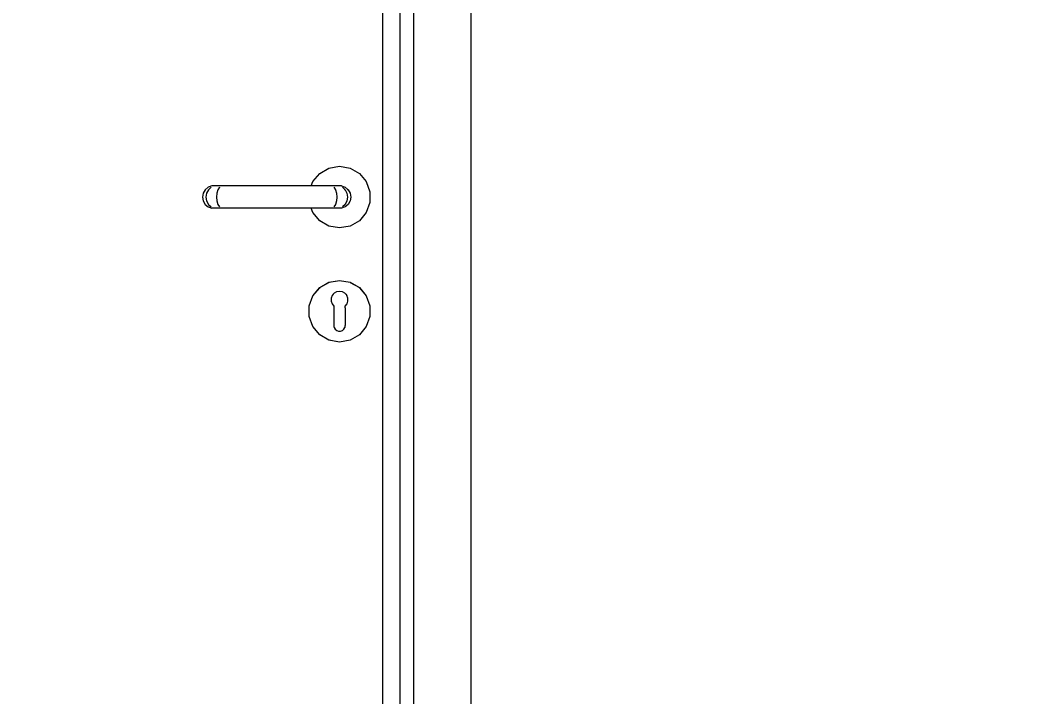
# Model space of a CAD drawing. Header units: millimetres. Extents: x -15634 to 67596, y -3027 to 55843.
# Drawn here: x 31787 to 32681, y 44658 to 45250 of the extents above; entities that cross this region are included whole.
import ezdxf

# ---------------------------------------------------------------- set-up
doc = ezdxf.new("R2010")
doc.units = ezdxf.units.MM
doc.header["$MEASUREMENT"] = 0
doc.set_wipeout_variables(frame=1)
doc.linetypes.add('Wipeout_Contour', pattern=[1000, 0, -1000])
doc.layers.add('Dimensioning - General', color=7, linetype='Continuous')
doc.layers.add('Structural - Bearing', color=7, linetype='Continuous')
for name, color, linetype, lineweight, true_color in [('Dimensioning - General_Pen_No__61', 7, 'Continuous', 20, 0x6a6a6a), ('Dimensioning - General_Pen_No__88', 7, 'Continuous', 20, 0xfd4435), ('Structural - Bearing_Pen_No__82', 7, 'Continuous', 20, 0xaaaaaa)]:
    doc.layers.add(name, color=color, linetype=linetype, lineweight=lineweight, true_color=true_color)
doc.styles.add('GENERATED_STYLE_6', font='calibril.ttf')
doc.dimstyles.new('GENERATED_STYLE__3', dxfattribs={"dimtxt": 195.999997, "dimasz": 106.4, "dimexe": 0.18, "dimexo": 0.0625, "dimgap": 0.09, "dimtad": 1, "dimdec": 0, "dimlfac": 0.1, "dimzin": 0, "dimdsep": 46, "dimtxsty": 'GENERATED_STYLE_6', "dimblk": 'ARROWHEAD_2', "dimblk1": 'ARROWHEAD_2', "dimblk2": 'ARROWHEAD_2', "dimcen": 0.09, "dimse1": 1, "dimse2": 1, "dimclrd": 256, "dimclre": 256, "dimclrt": 256, "dimadec": 0, "dimazin": 0, "dimtfac": 1, "dimtdec": 4, "dimtmove": 0, "dimatfit": 3, "dimfxl": 1, "dimtolj": 1, "dimtzin": 0, "dimarcsym": 0})

# ---------------------------------------------------------------- blocks, each defined once
blk = doc.blocks.new('*D161')
at = {"layer": 'Dimensioning - General_Pen_No__61', "color": 251, "linetype": 'Continuous', "lineweight": 20, "true_color": 0x6a6a6a, "transparency": 16777216}
for p, q in [((34964.93, 46736.02), (35104.93, 46655.19)), ((35139.93, 46695.6), (34929.93, 46695.6)), ((35034.93, 43995.6), (35034.93, 46695.6)), ((34964.93, 44036.02), (35104.93, 43955.19)), ((35139.93, 43995.6), (34929.93, 43995.6))]:
    blk.add_line(p, q, dxfattribs=at)
at = {"layer": 'Dimensioning - General_Pen_No__88', "color": 20, "lineweight": 20, "true_color": 0xfd4435, "transparency": 16777216, "char_height": 196, "attachment_point": 7, "rotation": 90, "style": 'GENERATED_STYLE_6'}
for s, insert in [('\\A1;{\\pql;\\fCalibri Light|b0|i0|c0|p34;20}', (34995.73, 46337.36)), ('\\A1;{\\pql;\\fCalibri Light|b0|i0|c0|p34;270}', (34995.73, 45107.27))]:
    blk.add_mtext(s, dxfattribs=dict(at, insert=insert))
blk = doc.blocks.new('ARROWHEAD_2')
at = {"color": 0, "linetype": 'Continuous', "lineweight": 0}
for p, q in [((-0.3781, -0.655), (0.3781, 0.655)), ((0, 0), (-1, 0))]:
    blk.add_line(p, q, dxfattribs=at)
blk = doc.blocks.new('*D209')
at = {"layer": 'Dimensioning - General_Pen_No__61', "color": 251, "linetype": 'Continuous', "lineweight": 20, "true_color": 0x6a6a6a, "transparency": 16777216}
for p, q in [((35514.93, 46736.02), (35654.93, 46655.19)), ((35689.93, 46695.6), (35479.93, 46695.6)), ((35584.93, 43995.6), (35584.93, 46695.6)), ((35514.93, 44036.02), (35654.93, 43955.19)), ((35689.93, 43995.6), (35479.93, 43995.6))]:
    blk.add_line(p, q, dxfattribs=at)
at = {"layer": 'Dimensioning - General_Pen_No__88', "color": 20, "lineweight": 20, "true_color": 0xfd4435, "transparency": 16777216, "char_height": 196, "attachment_point": 7, "rotation": 90, "style": 'GENERATED_STYLE_6'}
for s, insert in [('\\A1;{\\pql;\\fCalibri Light|b0|i0|c0|p34;20}', (35545.73, 46337.36)), ('\\A1;{\\pql;\\fCalibri Light|b0|i0|c0|p34;270}', (35545.73, 45107.27))]:
    blk.add_mtext(s, dxfattribs=dict(at, insert=insert))
blk = doc.blocks.new('*D231')
at = {"layer": 'Dimensioning - General_Pen_No__61', "color": 251, "linetype": 'Continuous', "lineweight": 20, "true_color": 0x6a6a6a, "transparency": 16777216}
for p, q in [((36064.93, 46936.02), (36204.93, 46855.19)), ((36239.93, 46895.6), (36029.93, 46895.6)), ((36134.93, 43995.6), (36134.93, 46895.6)), ((36064.93, 44036.02), (36204.93, 43955.19)), ((36239.93, 43995.6), (36029.93, 43995.6))]:
    blk.add_line(p, q, dxfattribs=at)
at = {"layer": 'Dimensioning - General_Pen_No__88', "color": 20, "lineweight": 20, "true_color": 0xfd4435, "transparency": 16777216, "insert": (36095.73, 45207.27), "char_height": 196, "attachment_point": 7, "rotation": 90, "style": 'GENERATED_STYLE_6'}
blk.add_mtext('\\A1;{\\pql;\\fCalibri Light|b0|i0|c0|p34;290}', dxfattribs=at)

msp = doc.modelspace()

# ---------------------------------------------------------------- wipeouts: each hides what was drawn before it
at = {"color": 254, "linetype": 'Wipeout_Contour', "lineweight": 0, "ltscale": 221618.433678}
msp.add_wipeout([(32119.37, 44095.6), (32131.37, 44095.6), (32131.37, 46182.6), (32119.37, 46170.6)], dxfattribs=at).dxf.layer = 'Structural - Bearing'
at = {"color": 254, "linetype": 'Wipeout_Contour', "lineweight": 0, "ltscale": 1494056.589118981}
msp.add_wipeout([(32041.66, 45105.45), (32068.1, 45105.45), (32071.37, 45104.26), (32074.03, 45102.03), (32075.76, 45099.02), (32076.37, 45095.6), (32075.76, 45092.18), (32074.03, 45089.18), (32071.37, 45086.94), (32068.1, 45085.76), (32041.66, 45085.76), (32042.98, 45082.1), (32049.01, 45074.92), (32057.13, 45070.23), (32066.37, 45068.6), (32075.6, 45070.23), (32083.72, 45074.92), (32089.75, 45082.1), (32092.96, 45090.92), (32092.96, 45100.29), (32089.75, 45109.1), (32083.72, 45116.29), (32075.6, 45120.98), (32066.37, 45122.6), (32057.13, 45120.98), (32049.01, 45116.29), (32042.98, 45109.1)], dxfattribs=at).dxf.layer = 'Structural - Bearing'
at = {"color": 254, "linetype": 'Wipeout_Contour', "lineweight": 0, "ltscale": 386816.234919}
msp.add_wipeout([(32059.95, 45009.39), (32060.93, 45010.53), (32057.17, 45020.88), (32049.08, 45016.21), (32059, 45004.39), (32058.98, 45004.44), (32059.04, 45007)], dxfattribs=at).dxf.layer = 'Structural - Bearing'
at = {"color": 254, "linetype": 'Wipeout_Contour', "lineweight": 0, "ltscale": 276175.406978}
msp.add_wipeout([(32057.17, 44970.33), (32061.51, 44982.27), (32061.37, 44983.1), (32061.37, 44989.65), (32049.08, 44975)], dxfattribs=at).dxf.layer = 'Structural - Bearing'

# ---------------------------------------------------------------- next in the draw order: linework, layer by layer
at = {"layer": 'Structural - Bearing_Pen_No__82', "color": 253, "linetype": 'Continuous', "lineweight": 20, "true_color": 0xaaaaaa}
for p, q in [((32049.01, 45116.29), (32057.13, 45120.98)), ((32057.13, 45120.98), (32066.37, 45122.6)), ((32066.37, 45122.6), (32075.6, 45120.98)), ((32075.6, 45120.98), (32083.72, 45116.29)), ((32083.72, 45116.29), (32089.75, 45109.1)), ((32089.75, 45109.1), (32092.96, 45100.29)), ((32092.96, 45100.29), (32092.96, 45090.92)), ((32092.96, 45090.92), (32089.75, 45082.1)), ((32089.75, 45082.1), (32083.72, 45074.92)), ((32057.13, 45070.23), (32049.01, 45074.92)), ((32066.37, 45068.6), (32057.13, 45070.23)), ((32075.6, 45070.23), (32066.37, 45068.6)), ((32083.72, 45074.92), (32075.6, 45070.23))]:
    msp.add_line(p, q, dxfattribs=at)

# ---------------------------------------------------------------- next in the draw order: wipeouts: each hides what was drawn before it
at = {"color": 254, "linetype": 'Wipeout_Contour', "lineweight": 0, "ltscale": 221741.249827}
msp.add_wipeout([(32181.37, 44095.6), (32181.37, 46232.6), (32131.37, 46182.6), (32131.37, 44095.6)], dxfattribs=at).dxf.layer = 'Structural - Bearing'
at = {"color": 254, "linetype": 'Wipeout_Contour', "lineweight": 0, "ltscale": 221552.646213}
msp.add_wipeout([(32104.37, 46155.6), (32104.37, 44095.6), (32119.37, 44095.6), (32119.37, 46155.6)], dxfattribs=at).dxf.layer = 'Structural - Bearing'
at = {"color": 254, "linetype": 'Wipeout_Contour', "lineweight": 0, "ltscale": 221371.780108}
msp.add_wipeout([(32065.91, 45105.45), (32068.84, 45104.26), (32071.37, 45104.26), (32068.1, 45105.45)], dxfattribs=at).dxf.layer = 'Structural - Bearing'
at = {"color": 254, "linetype": 'Wipeout_Contour', "lineweight": 0, "ltscale": 221349.928524}
msp.add_wipeout([(32073.32, 45095.6), (32072.78, 45092.18), (32075.76, 45092.18), (32076.37, 45095.6)], dxfattribs=at).dxf.layer = 'Structural - Bearing'
at = {"color": 254, "linetype": 'Wipeout_Contour', "lineweight": 0, "ltscale": 331523.270387}
msp.add_wipeout([(32059.79, 45002.02), (32059, 45004.39), (32049.08, 45016.21), (32043.07, 45009.05), (32061.37, 44998.49), (32061.37, 45000)], dxfattribs=at).dxf.layer = 'Structural - Bearing'

# ---------------------------------------------------------------- next in the draw order: linework, layer by layer
at = {"layer": 'Structural - Bearing_Pen_No__82', "color": 253, "linetype": 'Continuous', "lineweight": 20, "true_color": 0xaaaaaa}
for p, q in [((32181.37, 46232.6), (32181.37, 44095.6)), ((32131.37, 44095.6), (32131.37, 46182.6)), ((32119.37, 44095.6), (32119.37, 46170.6)), ((32104.37, 44095.6), (32104.37, 46155.6))]:
    msp.add_line(p, q, dxfattribs=at)

# ---------------------------------------------------------------- next in the draw order: wipeouts: each hides what was drawn before it
at = {"color": 254, "linetype": 'Wipeout_Contour', "lineweight": 0, "ltscale": 221372.710684}
msp.add_wipeout([(32068.84, 45104.26), (32071.23, 45102.03), (32074.03, 45102.03), (32071.37, 45104.26)], dxfattribs=at).dxf.layer = 'Structural - Bearing'
at = {"color": 254, "linetype": 'Wipeout_Contour', "lineweight": 0, "ltscale": 221336.893542}
msp.add_wipeout([(32072.78, 45092.18), (32071.23, 45089.18), (32074.03, 45089.18), (32075.76, 45092.18)], dxfattribs=at).dxf.layer = 'Structural - Bearing'
at = {"color": 254, "linetype": 'Wipeout_Contour', "lineweight": 0, "ltscale": 221054.717166}
msp.add_wipeout([(32049.01, 45016.29), (32049.08, 45016.21), (32057.17, 45020.88), (32057.13, 45020.98)], dxfattribs=at).dxf.layer = 'Structural - Bearing'

# ---------------------------------------------------------------- next in the draw order: wipeouts: each hides what was drawn before it
at = {"color": 254, "linetype": 'Wipeout_Contour', "lineweight": 0, "ltscale": 221368.994752}
msp.add_wipeout([(32071.23, 45102.03), (32072.78, 45099.02), (32075.76, 45099.02), (32074.03, 45102.03)], dxfattribs=at).dxf.layer = 'Structural - Bearing'
at = {"color": 254, "linetype": 'Wipeout_Contour', "lineweight": 0, "ltscale": 221323.527737}
msp.add_wipeout([(32068.84, 45086.94), (32071.37, 45086.94), (32074.03, 45089.18), (32071.23, 45089.18)], dxfattribs=at).dxf.layer = 'Structural - Bearing'
at = {"color": 254, "linetype": 'Wipeout_Contour', "lineweight": 0, "ltscale": 331597.812751}
msp.add_wipeout([(32061.62, 45011.33), (32063.85, 45012.59), (32066.37, 45013.03), (32066.37, 45022.5), (32057.17, 45020.88), (32060.93, 45010.53)], dxfattribs=at).dxf.layer = 'Structural - Bearing'

# ---------------------------------------------------------------- next in the draw order: wipeouts: each hides what was drawn before it
at = {"color": 254, "linetype": 'Wipeout_Contour', "lineweight": 0, "ltscale": 221361.249215}
msp.add_wipeout([(32059.77, 45105.45), (32061.46, 45104.26), (32068.84, 45104.26), (32065.91, 45105.45)], dxfattribs=at).dxf.layer = 'Structural - Bearing'
at = {"color": 254, "linetype": 'Wipeout_Contour', "lineweight": 0, "ltscale": 221361.077033}
msp.add_wipeout([(32075.76, 45099.02), (32072.78, 45099.02), (32073.32, 45095.6), (32076.37, 45095.6)], dxfattribs=at).dxf.layer = 'Structural - Bearing'
at = {"color": 254, "linetype": 'Wipeout_Contour', "lineweight": 0, "ltscale": 221311.446572}
msp.add_wipeout([(32068.84, 45086.94), (32065.91, 45085.76), (32068.1, 45085.76), (32071.37, 45086.94)], dxfattribs=at).dxf.layer = 'Structural - Bearing'
at = {"color": 254, "linetype": 'Wipeout_Contour', "lineweight": 0, "ltscale": 221085.085893}
msp.add_wipeout([(32057.13, 45020.98), (32057.17, 45020.88), (32066.37, 45022.5), (32066.37, 45022.6)], dxfattribs=at).dxf.layer = 'Structural - Bearing'
at = {"color": 254, "linetype": 'Wipeout_Contour', "lineweight": 0, "ltscale": 220993.250184}
msp.add_wipeout([(32061.37, 44996.49), (32061.37, 44998.49), (32043.07, 45009.05), (32039.88, 45000.28)], dxfattribs=at).dxf.layer = 'Structural - Bearing'

# ---------------------------------------------------------------- next in the draw order: wipeouts: each hides what was drawn before it
at = {"color": 254, "linetype": 'Wipeout_Contour', "lineweight": 0, "ltscale": 221360.509201}
msp.add_wipeout([(32068.84, 45104.26), (32061.46, 45104.26), (32062.83, 45102.03), (32071.23, 45102.03)], dxfattribs=at).dxf.layer = 'Structural - Bearing'
at = {"color": 254, "linetype": 'Wipeout_Contour', "lineweight": 0, "ltscale": 221335.816179}
msp.add_wipeout([(32064.04, 45095.6), (32063.73, 45092.18), (32072.78, 45092.18), (32073.32, 45095.6)], dxfattribs=at).dxf.layer = 'Structural - Bearing'
at = {"color": 254, "linetype": 'Wipeout_Contour', "lineweight": 0, "ltscale": 331623.943809}
msp.add_wipeout([(32068.89, 45012.59), (32071.11, 45011.33), (32071.8, 45010.53), (32075.57, 45020.88), (32066.37, 45022.5), (32066.37, 45013.03)], dxfattribs=at).dxf.layer = 'Structural - Bearing'
at = {"color": 254, "linetype": 'Wipeout_Contour', "lineweight": 0, "ltscale": 221019.029781}
msp.add_wipeout([(32042.98, 45009.1), (32043.07, 45009.05), (32049.08, 45016.21), (32049.01, 45016.29)], dxfattribs=at).dxf.layer = 'Structural - Bearing'
at = {"color": 254, "linetype": 'Wipeout_Contour', "lineweight": 0, "ltscale": 220946.337354}
msp.add_wipeout([(32061.37, 44989.65), (32061.37, 44992.72), (32043.07, 44982.15), (32049.08, 44975)], dxfattribs=at).dxf.layer = 'Structural - Bearing'

# ---------------------------------------------------------------- next in the draw order: wipeouts: each hides what was drawn before it
at = {"color": 254, "linetype": 'Wipeout_Contour', "lineweight": 0, "ltscale": 221355.549661}
msp.add_wipeout([(32071.23, 45102.03), (32062.83, 45102.03), (32063.73, 45099.02), (32072.78, 45099.02)], dxfattribs=at).dxf.layer = 'Structural - Bearing'
at = {"color": 254, "linetype": 'Wipeout_Contour', "lineweight": 0, "ltscale": 221323.446518}
msp.add_wipeout([(32063.73, 45092.18), (32062.83, 45089.18), (32071.23, 45089.18), (32072.78, 45092.18)], dxfattribs=at).dxf.layer = 'Structural - Bearing'
at = {"color": 254, "linetype": 'Wipeout_Contour', "lineweight": 0, "ltscale": 221106.479887}
msp.add_wipeout([(32066.37, 45022.6), (32066.37, 45022.5), (32075.57, 45020.88), (32075.6, 45020.98)], dxfattribs=at).dxf.layer = 'Structural - Bearing'
at = {"color": 254, "linetype": 'Wipeout_Contour', "lineweight": 0, "ltscale": 220958.468375}
msp.add_wipeout([(32061.37, 44992.72), (32061.37, 44994.72), (32039.88, 44990.93), (32043.07, 44982.15)], dxfattribs=at).dxf.layer = 'Structural - Bearing'

# ---------------------------------------------------------------- next in the draw order: linework, layer by layer
at = {"layer": 'Structural - Bearing_Pen_No__82', "color": 253, "linetype": 'Continuous', "lineweight": 20, "true_color": 0xaaaaaa}
msp.add_line((32057.13, 45020.98), (32066.37, 45022.6), dxfattribs=at)

# ---------------------------------------------------------------- next in the draw order: wipeouts: each hides what was drawn before it
at = {"color": 254, "linetype": 'Wipeout_Contour', "lineweight": 0, "ltscale": 221343.207116}
msp.add_wipeout([(32059.77, 45105.45), (32051.6, 45105.45), (32052.03, 45104.26), (32061.46, 45104.26)], dxfattribs=at).dxf.layer = 'Structural - Bearing'
at = {"color": 254, "linetype": 'Wipeout_Contour', "lineweight": 0, "ltscale": 221346.965391}
msp.add_wipeout([(32072.78, 45099.02), (32063.73, 45099.02), (32064.04, 45095.6), (32073.32, 45095.6)], dxfattribs=at).dxf.layer = 'Structural - Bearing'
at = {"color": 254, "linetype": 'Wipeout_Contour', "lineweight": 0, "ltscale": 221311.323561}
msp.add_wipeout([(32062.83, 45089.18), (32061.46, 45086.94), (32068.84, 45086.94), (32071.23, 45089.18)], dxfattribs=at).dxf.layer = 'Structural - Bearing'
at = {"color": 254, "linetype": 'Wipeout_Contour', "lineweight": 0, "ltscale": 386888.22969}
msp.add_wipeout([(32072.78, 45009.39), (32073.7, 45007), (32073.76, 45004.44), (32073.74, 45004.39), (32083.66, 45016.21), (32075.57, 45020.88), (32071.8, 45010.53)], dxfattribs=at).dxf.layer = 'Structural - Bearing'
at = {"color": 254, "linetype": 'Wipeout_Contour', "lineweight": 0, "ltscale": 220974.091582}
msp.add_wipeout([(32061.37, 44994.72), (32061.37, 44996.49), (32039.88, 45000.28), (32039.88, 44990.93)], dxfattribs=at).dxf.layer = 'Structural - Bearing'
at = {"color": 254, "linetype": 'Wipeout_Contour', "lineweight": 0, "ltscale": 441886.557223}
msp.add_wipeout([(32061.67, 44981.39), (32061.51, 44982.27), (32057.17, 44970.33), (32066.37, 44968.7), (32066.37, 44978.18), (32065.5, 44978.18), (32063.87, 44978.77), (32062.54, 44979.89)], dxfattribs=at).dxf.layer = 'Structural - Bearing'

# ---------------------------------------------------------------- next in the draw order: linework, layer by layer
at = {"layer": 'Structural - Bearing_Pen_No__82', "color": 253, "linetype": 'Continuous', "lineweight": 20, "true_color": 0xaaaaaa}
for p, q in [((32068.84, 45104.26), (32071.23, 45102.03)), ((32071.37, 45104.26), (32074.03, 45102.03)), ((32071.23, 45102.03), (32072.78, 45099.02)), ((32072.78, 45099.02), (32073.32, 45095.6)), ((32073.32, 45095.6), (32072.78, 45092.18)), ((32074.03, 45102.03), (32075.76, 45099.02)), ((32075.76, 45099.02), (32076.37, 45095.6)), ((32076.37, 45095.6), (32075.76, 45092.18)), ((32075.76, 45092.18), (32074.03, 45089.18))]:
    msp.add_line(p, q, dxfattribs=at)

# ---------------------------------------------------------------- next in the draw order: wipeouts: each hides what was drawn before it
at = {"color": 254, "linetype": 'Wipeout_Contour', "lineweight": 0, "ltscale": 221339.840913}
msp.add_wipeout([(32061.46, 45104.26), (32052.03, 45104.26), (32052.38, 45102.03), (32062.83, 45102.03)], dxfattribs=at).dxf.layer = 'Structural - Bearing'
at = {"color": 254, "linetype": 'Wipeout_Contour', "lineweight": 0, "ltscale": 221312.161117}
msp.add_wipeout([(32064.04, 45095.6), (32052.68, 45095.6), (32052.6, 45092.18), (32063.73, 45092.18)], dxfattribs=at).dxf.layer = 'Structural - Bearing'
at = {"color": 254, "linetype": 'Wipeout_Contour', "lineweight": 0, "ltscale": 221300.912819}
msp.add_wipeout([(32061.46, 45086.94), (32059.77, 45085.76), (32065.91, 45085.76), (32068.84, 45086.94)], dxfattribs=at).dxf.layer = 'Structural - Bearing'
at = {"color": 254, "linetype": 'Wipeout_Contour', "lineweight": 0, "ltscale": 221116.313421}
msp.add_wipeout([(32075.6, 45020.98), (32075.57, 45020.88), (32083.66, 45016.21), (32083.72, 45016.29)], dxfattribs=at).dxf.layer = 'Structural - Bearing'
at = {"color": 254, "linetype": 'Wipeout_Contour', "lineweight": 0, "ltscale": 220982.326676}
msp.add_wipeout([(32039.78, 45000.29), (32039.88, 45000.28), (32043.07, 45009.05), (32042.98, 45009.1)], dxfattribs=at).dxf.layer = 'Structural - Bearing'
at = {"color": 254, "linetype": 'Wipeout_Contour', "lineweight": 0, "ltscale": 441918.055711}
msp.add_wipeout([(32067.24, 44978.18), (32066.37, 44978.18), (32066.37, 44968.7), (32075.57, 44970.33), (32071.22, 44982.27), (32071.07, 44981.39), (32070.2, 44979.89), (32068.87, 44978.77)], dxfattribs=at).dxf.layer = 'Structural - Bearing'
at = {"color": 254, "linetype": 'Wipeout_Contour', "lineweight": 0, "ltscale": 220904.959443}
msp.add_wipeout([(32057.13, 44970.23), (32057.17, 44970.33), (32049.08, 44975), (32049.01, 44974.92)], dxfattribs=at).dxf.layer = 'Structural - Bearing'

# ---------------------------------------------------------------- next in the draw order: linework, layer by layer
at = {"layer": 'Structural - Bearing_Pen_No__82', "color": 253, "linetype": 'Continuous', "lineweight": 20, "true_color": 0xaaaaaa}
for p, q in [((32071.23, 45089.18), (32068.84, 45086.94)), ((32072.78, 45092.18), (32071.23, 45089.18)), ((32074.03, 45089.18), (32071.37, 45086.94)), ((32066.37, 45022.6), (32075.6, 45020.98)), ((32042.98, 45009.1), (32049.01, 45016.29))]:
    msp.add_line(p, q, dxfattribs=at)

# ---------------------------------------------------------------- next in the draw order: wipeouts: each hides what was drawn before it
at = {"color": 254, "linetype": 'Wipeout_Contour', "lineweight": 0, "ltscale": 221332.931972}
msp.add_wipeout([(32062.83, 45102.03), (32052.38, 45102.03), (32052.6, 45099.02), (32063.73, 45099.02)], dxfattribs=at).dxf.layer = 'Structural - Bearing'
at = {"color": 254, "linetype": 'Wipeout_Contour', "lineweight": 0, "ltscale": 221300.825581}
msp.add_wipeout([(32063.73, 45092.18), (32052.6, 45092.18), (32052.38, 45089.18), (32062.83, 45089.18)], dxfattribs=at).dxf.layer = 'Structural - Bearing'
at = {"color": 254, "linetype": 'Wipeout_Contour', "lineweight": 0, "ltscale": 331599.457419}
msp.add_wipeout([(32072.95, 45002.02), (32071.37, 45000), (32071.37, 44998.49), (32089.66, 45009.05), (32083.66, 45016.21), (32073.74, 45004.39)], dxfattribs=at).dxf.layer = 'Structural - Bearing'
at = {"color": 254, "linetype": 'Wipeout_Contour', "lineweight": 0, "ltscale": 276224.71709}
msp.add_wipeout([(32083.66, 44975), (32071.37, 44989.65), (32071.37, 44983.1), (32071.22, 44982.27), (32075.57, 44970.33)], dxfattribs=at).dxf.layer = 'Structural - Bearing'
at = {"color": 254, "linetype": 'Wipeout_Contour', "lineweight": 0, "ltscale": 220907.869118}
msp.add_wipeout([(32049.01, 44974.92), (32049.08, 44975), (32043.07, 44982.15), (32042.98, 44982.1)], dxfattribs=at).dxf.layer = 'Structural - Bearing'
at = {"color": 254, "linetype": 'Wipeout_Contour', "lineweight": 0, "ltscale": 220914.801662}
msp.add_wipeout([(32066.37, 44968.6), (32066.37, 44968.7), (32057.17, 44970.33), (32057.13, 44970.23)], dxfattribs=at).dxf.layer = 'Structural - Bearing'

# ---------------------------------------------------------------- next in the draw order: linework, layer by layer
at = {"layer": 'Structural - Bearing_Pen_No__82', "color": 253, "linetype": 'Continuous', "lineweight": 20, "true_color": 0xaaaaaa}
for p, q in [((32065.91, 45105.45), (32059.77, 45105.45)), ((32068.1, 45105.45), (32065.91, 45105.45)), ((32068.1, 45105.45), (32071.37, 45104.26)), ((32071.37, 45086.94), (32068.1, 45085.76))]:
    msp.add_line(p, q, dxfattribs=at)

# ---------------------------------------------------------------- next in the draw order: wipeouts: each hides what was drawn before it
at = {"color": 254, "linetype": 'Wipeout_Contour', "lineweight": 0, "ltscale": 221239.307711}
msp.add_wipeout([(32051.6, 45105.45), (31971.14, 45105.45), (31970.71, 45104.26), (32052.03, 45104.26)], dxfattribs=at).dxf.layer = 'Structural - Bearing'
at = {"color": 254, "linetype": 'Wipeout_Contour', "lineweight": 0, "ltscale": 221323.311508}
msp.add_wipeout([(32063.73, 45099.02), (32052.6, 45099.02), (32052.68, 45095.6), (32064.04, 45095.6)], dxfattribs=at).dxf.layer = 'Structural - Bearing'
at = {"color": 254, "linetype": 'Wipeout_Contour', "lineweight": 0, "ltscale": 221290.650715}
msp.add_wipeout([(32062.83, 45089.18), (32052.38, 45089.18), (32052.03, 45086.94), (32061.46, 45086.94)], dxfattribs=at).dxf.layer = 'Structural - Bearing'
at = {"color": 254, "linetype": 'Wipeout_Contour', "lineweight": 0, "ltscale": 221113.406405}
msp.add_wipeout([(32083.72, 45016.29), (32083.66, 45016.21), (32089.66, 45009.05), (32089.75, 45009.1)], dxfattribs=at).dxf.layer = 'Structural - Bearing'
at = {"color": 254, "linetype": 'Wipeout_Contour', "lineweight": 0, "ltscale": 220923.179375}
msp.add_wipeout([(32042.98, 44982.1), (32043.07, 44982.15), (32039.88, 44990.93), (32039.78, 44990.92)], dxfattribs=at).dxf.layer = 'Structural - Bearing'
at = {"color": 254, "linetype": 'Wipeout_Contour', "lineweight": 0, "ltscale": 220936.211663}
msp.add_wipeout([(32075.6, 44970.23), (32075.57, 44970.33), (32066.37, 44968.7), (32066.37, 44968.6)], dxfattribs=at).dxf.layer = 'Structural - Bearing'

# ---------------------------------------------------------------- next in the draw order: linework, layer by layer
at = {"layer": 'Structural - Bearing_Pen_No__82', "color": 253, "linetype": 'Continuous', "lineweight": 20, "true_color": 0xaaaaaa}
for p, q in [((32042.98, 45109.1), (32049.01, 45116.29)), ((32061.46, 45104.26), (32062.83, 45102.03)), ((32062.83, 45102.03), (32063.73, 45099.02)), ((32063.73, 45099.02), (32064.04, 45095.6)), ((32064.04, 45095.6), (32063.73, 45092.18)), ((32049.01, 44974.92), (32042.98, 44982.1)), ((32066.37, 44968.6), (32057.13, 44970.23))]:
    msp.add_line(p, q, dxfattribs=at)

# ---------------------------------------------------------------- next in the draw order: wipeouts: each hides what was drawn before it
at = {"color": 254, "linetype": 'Wipeout_Contour', "lineweight": 0, "ltscale": 221233.730192}
msp.add_wipeout([(32052.03, 45104.26), (31970.71, 45104.26), (31970.36, 45102.03), (32052.38, 45102.03)], dxfattribs=at).dxf.layer = 'Structural - Bearing'
at = {"color": 254, "linetype": 'Wipeout_Contour', "lineweight": 0, "ltscale": 221203.5456}
msp.add_wipeout([(32052.68, 45095.6), (31970.05, 45095.6), (31970.13, 45092.18), (32052.6, 45092.18)], dxfattribs=at).dxf.layer = 'Structural - Bearing'
at = {"color": 254, "linetype": 'Wipeout_Contour', "lineweight": 0, "ltscale": 221282.865823}
msp.add_wipeout([(32061.46, 45086.94), (32052.03, 45086.94), (32051.6, 45085.76), (32059.77, 45085.76)], dxfattribs=at).dxf.layer = 'Structural - Bearing'
at = {"color": 254, "linetype": 'Wipeout_Contour', "lineweight": 0, "ltscale": 221062.811383}
msp.add_wipeout([(32071.37, 44998.49), (32071.37, 44996.49), (32092.86, 45000.28), (32089.66, 45009.05)], dxfattribs=at).dxf.layer = 'Structural - Bearing'
at = {"color": 254, "linetype": 'Wipeout_Contour', "lineweight": 0, "ltscale": 220949.040314}
msp.add_wipeout([(32039.78, 44990.92), (32039.88, 44990.93), (32039.88, 45000.28), (32039.78, 45000.29)], dxfattribs=at).dxf.layer = 'Structural - Bearing'

# ---------------------------------------------------------------- next in the draw order: linework, layer by layer
at = {"layer": 'Structural - Bearing_Pen_No__82', "color": 253, "linetype": 'Continuous', "lineweight": 20, "true_color": 0xaaaaaa}
for p, q in [((32065.91, 45085.76), (32059.77, 45085.76)), ((32062.83, 45089.18), (32061.46, 45086.94)), ((32063.73, 45092.18), (32062.83, 45089.18)), ((32068.1, 45085.76), (32065.91, 45085.76)), ((32039.78, 45000.29), (32042.98, 45009.1)), ((32039.78, 44990.92), (32039.78, 45000.29)), ((32042.98, 44982.1), (32039.78, 44990.92))]:
    msp.add_line(p, q, dxfattribs=at)

# ---------------------------------------------------------------- next in the draw order: wipeouts: each hides what was drawn before it
at = {"color": 254, "linetype": 'Wipeout_Contour', "lineweight": 0, "ltscale": 221225.184485}
msp.add_wipeout([(32052.38, 45102.03), (31970.36, 45102.03), (31970.13, 45099.02), (32052.6, 45099.02)], dxfattribs=at).dxf.layer = 'Structural - Bearing'
at = {"color": 254, "linetype": 'Wipeout_Contour', "lineweight": 0, "ltscale": 221193.062476}
msp.add_wipeout([(32052.6, 45092.18), (31970.13, 45092.18), (31970.36, 45089.18), (32052.38, 45089.18)], dxfattribs=at).dxf.layer = 'Structural - Bearing'
at = {"color": 254, "linetype": 'Wipeout_Contour', "lineweight": 0, "ltscale": 221098.108911}
msp.add_wipeout([(32089.75, 45009.1), (32089.66, 45009.05), (32092.86, 45000.28), (32092.96, 45000.29)], dxfattribs=at).dxf.layer = 'Structural - Bearing'

# ---------------------------------------------------------------- next in the draw order: linework, layer by layer
at = {"layer": 'Structural - Bearing_Pen_No__82', "color": 253, "linetype": 'Continuous', "lineweight": 20, "true_color": 0xaaaaaa}
for p, q in [((32041.66, 45105.45), (32042.98, 45109.1)), ((32059.77, 45105.45), (32051.6, 45105.45)), ((32083.72, 45016.29), (32089.75, 45009.1))]:
    msp.add_line(p, q, dxfattribs=at)

# ---------------------------------------------------------------- next in the draw order: wipeouts: each hides what was drawn before it
at = {"color": 254, "linetype": 'Wipeout_Contour', "lineweight": 0, "ltscale": 221135.428671}
msp.add_wipeout([(31971.14, 45105.45), (31962.97, 45105.45), (31961.28, 45104.26), (31970.71, 45104.26)], dxfattribs=at).dxf.layer = 'Structural - Bearing'
at = {"color": 254, "linetype": 'Wipeout_Contour', "lineweight": 0, "ltscale": 221214.701457}
msp.add_wipeout([(32052.6, 45099.02), (31970.13, 45099.02), (31970.05, 45095.6), (32052.68, 45095.6)], dxfattribs=at).dxf.layer = 'Structural - Bearing'
at = {"color": 254, "linetype": 'Wipeout_Contour', "lineweight": 0, "ltscale": 221184.516419}
msp.add_wipeout([(32052.38, 45089.18), (31970.36, 45089.18), (31970.71, 45086.94), (32052.03, 45086.94)], dxfattribs=at).dxf.layer = 'Structural - Bearing'
at = {"color": 254, "linetype": 'Wipeout_Contour', "lineweight": 0, "ltscale": 221047.196657}
msp.add_wipeout([(32071.37, 44996.49), (32071.37, 44994.72), (32092.86, 44990.93), (32092.86, 45000.28)], dxfattribs=at).dxf.layer = 'Structural - Bearing'

# ---------------------------------------------------------------- next in the draw order: wipeouts: each hides what was drawn before it
at = {"color": 254, "linetype": 'Wipeout_Contour', "lineweight": 0, "ltscale": 221127.642717}
msp.add_wipeout([(31970.71, 45104.26), (31961.28, 45104.26), (31959.9, 45102.03), (31970.36, 45102.03)], dxfattribs=at).dxf.layer = 'Structural - Bearing'
at = {"color": 254, "linetype": 'Wipeout_Contour', "lineweight": 0, "ltscale": 221094.956685}
msp.add_wipeout([(31970.05, 45095.6), (31958.69, 45095.6), (31959, 45092.18), (31970.13, 45092.18)], dxfattribs=at).dxf.layer = 'Structural - Bearing'
at = {"color": 254, "linetype": 'Wipeout_Contour', "lineweight": 0, "ltscale": 221178.938081}
msp.add_wipeout([(32052.03, 45086.94), (31970.71, 45086.94), (31971.14, 45085.76), (32051.6, 45085.76)], dxfattribs=at).dxf.layer = 'Structural - Bearing'
at = {"color": 254, "linetype": 'Wipeout_Contour', "lineweight": 0, "ltscale": 221028.044916}
msp.add_wipeout([(32071.37, 44994.72), (32071.37, 44992.72), (32089.66, 44982.15), (32092.86, 44990.93)], dxfattribs=at).dxf.layer = 'Structural - Bearing'

# ---------------------------------------------------------------- next in the draw order: linework, layer by layer
at = {"layer": 'Structural - Bearing_Pen_No__82', "color": 253, "linetype": 'Continuous', "lineweight": 20, "true_color": 0xaaaaaa}
for p, q in [((32042.98, 45082.1), (32041.66, 45085.76)), ((32059.77, 45085.76), (32051.6, 45085.76)), ((32049.01, 45074.92), (32042.98, 45082.1))]:
    msp.add_line(p, q, dxfattribs=at)

# ---------------------------------------------------------------- next in the draw order: wipeouts: each hides what was drawn before it
at = {"color": 254, "linetype": 'Wipeout_Contour', "lineweight": 0, "ltscale": 221117.462434}
msp.add_wipeout([(31970.36, 45102.03), (31959.9, 45102.03), (31959, 45099.02), (31970.13, 45099.02)], dxfattribs=at).dxf.layer = 'Structural - Bearing'
at = {"color": 254, "linetype": 'Wipeout_Contour', "lineweight": 0, "ltscale": 221085.324807}
msp.add_wipeout([(31970.13, 45092.18), (31959, 45092.18), (31959.9, 45089.18), (31970.36, 45089.18)], dxfattribs=at).dxf.layer = 'Structural - Bearing'
at = {"color": 254, "linetype": 'Wipeout_Contour', "lineweight": 0, "ltscale": 221005.447838}
msp.add_wipeout([(32071.37, 44992.72), (32071.37, 44989.65), (32083.66, 44975), (32089.66, 44982.15)], dxfattribs=at).dxf.layer = 'Structural - Bearing'

# ---------------------------------------------------------------- next in the draw order: linework, layer by layer
at = {"layer": 'Structural - Bearing_Pen_No__82', "color": 253, "linetype": 'Continuous', "lineweight": 20, "true_color": 0xaaaaaa}
msp.add_line((32051.6, 45105.45), (31971.14, 45105.45), dxfattribs=at)

# ---------------------------------------------------------------- next in the draw order: wipeouts: each hides what was drawn before it
at = {"color": 254, "linetype": 'Wipeout_Contour', "lineweight": 0, "ltscale": 221117.422798}
msp.add_wipeout([(31953.89, 45104.26), (31961.28, 45104.26), (31962.97, 45105.45), (31956.82, 45105.45)], dxfattribs=at).dxf.layer = 'Structural - Bearing'
at = {"color": 254, "linetype": 'Wipeout_Contour', "lineweight": 0, "ltscale": 221106.118007}
msp.add_wipeout([(31970.13, 45099.02), (31959, 45099.02), (31958.69, 45095.6), (31970.05, 45095.6)], dxfattribs=at).dxf.layer = 'Structural - Bearing'
at = {"color": 254, "linetype": 'Wipeout_Contour', "lineweight": 0, "ltscale": 221078.405369}
msp.add_wipeout([(31970.36, 45089.18), (31959.9, 45089.18), (31961.28, 45086.94), (31970.71, 45086.94)], dxfattribs=at).dxf.layer = 'Structural - Bearing'
at = {"color": 254, "linetype": 'Wipeout_Contour', "lineweight": 0, "ltscale": 221072.264728}
msp.add_wipeout([(32092.96, 45000.29), (32092.86, 45000.28), (32092.86, 44990.93), (32092.96, 44990.92)], dxfattribs=at).dxf.layer = 'Structural - Bearing'
at = {"color": 254, "linetype": 'Wipeout_Contour', "lineweight": 0, "ltscale": 220966.596179}
msp.add_wipeout([(32083.72, 44974.92), (32083.66, 44975), (32075.57, 44970.33), (32075.6, 44970.23)], dxfattribs=at).dxf.layer = 'Structural - Bearing'

# ---------------------------------------------------------------- next in the draw order: linework, layer by layer
at = {"layer": 'Structural - Bearing_Pen_No__82', "color": 253, "linetype": 'Continuous', "lineweight": 20, "true_color": 0xaaaaaa}
for p, q in [((32089.75, 45009.1), (32092.96, 45000.29)), ((32075.6, 44970.23), (32066.37, 44968.6))]:
    msp.add_line(p, q, dxfattribs=at)

# ---------------------------------------------------------------- next in the draw order: wipeouts: each hides what was drawn before it
at = {"color": 254, "linetype": 'Wipeout_Contour', "lineweight": 0, "ltscale": 221107.017204}
msp.add_wipeout([(31951.51, 45102.03), (31959.9, 45102.03), (31961.28, 45104.26), (31953.89, 45104.26)], dxfattribs=at).dxf.layer = 'Structural - Bearing'
at = {"color": 254, "linetype": 'Wipeout_Contour', "lineweight": 0, "ltscale": 221071.352197}
msp.add_wipeout([(31949.41, 45095.6), (31949.95, 45092.18), (31959, 45092.18), (31958.69, 45095.6)], dxfattribs=at).dxf.layer = 'Structural - Bearing'
at = {"color": 254, "linetype": 'Wipeout_Contour', "lineweight": 0, "ltscale": 221075.030705}
msp.add_wipeout([(31970.71, 45086.94), (31961.28, 45086.94), (31962.97, 45085.76), (31971.14, 45085.76)], dxfattribs=at).dxf.layer = 'Structural - Bearing'
at = {"color": 254, "linetype": 'Wipeout_Contour', "lineweight": 0, "ltscale": 1381332.54193556}
msp.add_wipeout([(32058.98, 45004.44), (32059.79, 45002.02), (32061.37, 45000), (32061.37, 44983.1), (32061.67, 44981.39), (32062.54, 44979.89), (32063.87, 44978.77), (32065.5, 44978.18), (32067.24, 44978.18), (32068.87, 44978.77), (32070.2, 44979.89), (32071.07, 44981.39), (32071.37, 44983.1), (32071.37, 45000), (32072.95, 45002.02), (32073.76, 45004.44), (32073.7, 45007), (32072.78, 45009.39), (32071.11, 45011.33), (32068.89, 45012.59), (32066.37, 45013.03), (32063.85, 45012.59), (32061.62, 45011.33), (32059.95, 45009.39), (32059.04, 45007)], dxfattribs=at).dxf.layer = 'Structural - Bearing'
at = {"color": 254, "linetype": 'Wipeout_Contour', "lineweight": 0, "ltscale": 221038.991662}
msp.add_wipeout([(32092.96, 44990.92), (32092.86, 44990.93), (32089.66, 44982.15), (32089.75, 44982.1)], dxfattribs=at).dxf.layer = 'Structural - Bearing'

# ---------------------------------------------------------------- next in the draw order: linework, layer by layer
at = {"layer": 'Structural - Bearing_Pen_No__82', "color": 253, "linetype": 'Continuous', "lineweight": 20, "true_color": 0xaaaaaa}
for p, q in [((32051.6, 45085.76), (31971.14, 45085.76)), ((32049.01, 45016.29), (32057.13, 45020.98)), ((32075.6, 45020.98), (32083.72, 45016.29)), ((32059.04, 45007), (32058.98, 45004.44)), ((32059.95, 45009.39), (32059.04, 45007)), ((32060.93, 45010.53), (32059.95, 45009.39)), ((32060.93, 45010.53), (32061.62, 45011.33)), ((32063.85, 45012.59), (32061.62, 45011.33)), ((32066.37, 45013.03), (32063.85, 45012.59)), ((32068.89, 45012.59), (32066.37, 45013.03)), ((32071.11, 45011.33), (32068.89, 45012.59)), ((32071.8, 45010.53), (32071.11, 45011.33)), ((32071.8, 45010.53), (32072.78, 45009.39)), ((32073.7, 45007), (32072.78, 45009.39)), ((32073.76, 45004.44), (32073.7, 45007)), ((32059, 45004.39), (32059.79, 45002.02)), ((32059.79, 45002.02), (32061.37, 45000)), ((32061.37, 45000), (32061.37, 44998.49)), ((32061.37, 44998.49), (32061.37, 44996.49)), ((32061.37, 44996.49), (32061.37, 44994.72)), ((32071.37, 45000), (32072.95, 45002.02)), ((32071.37, 44998.49), (32071.37, 45000)), ((32071.37, 44998.49), (32071.37, 44996.49)), ((32071.37, 44996.49), (32071.37, 44994.72)), ((32072.95, 45002.02), (32073.74, 45004.39)), ((32092.96, 45000.29), (32092.96, 44990.92)), ((32061.37, 44994.72), (32061.37, 44992.72)), ((32061.37, 44992.72), (32061.37, 44989.65)), ((32061.37, 44989.65), (32061.37, 44983.1)), ((32071.37, 44994.72), (32071.37, 44992.72)), ((32071.37, 44992.72), (32071.37, 44989.65)), ((32071.37, 44989.65), (32071.37, 44983.1)), ((32061.37, 44983.1), (32061.51, 44982.27)), ((32061.51, 44982.27), (32061.67, 44981.39)), ((32061.67, 44981.39), (32062.54, 44979.89)), ((32062.54, 44979.89), (32063.87, 44978.77)), ((32063.87, 44978.77), (32065.5, 44978.18)), ((32065.5, 44978.18), (32066.37, 44978.18)), ((32066.37, 44978.18), (32067.24, 44978.18)), ((32067.24, 44978.18), (32068.87, 44978.77)), ((32068.87, 44978.77), (32070.2, 44979.89)), ((32070.2, 44979.89), (32071.07, 44981.39)), ((32071.07, 44981.39), (32071.22, 44982.27)), ((32071.22, 44982.27), (32071.37, 44983.1)), ((32057.13, 44970.23), (32049.01, 44974.92))]:
    msp.add_line(p, q, dxfattribs=at)

# ---------------------------------------------------------------- next in the draw order: wipeouts: each hides what was drawn before it
at = {"color": 254, "linetype": 'Wipeout_Contour', "lineweight": 0, "ltscale": 221094.892579}
msp.add_wipeout([(31951.51, 45102.03), (31949.95, 45099.02), (31959, 45099.02), (31959.9, 45102.03)], dxfattribs=at).dxf.layer = 'Structural - Bearing'
at = {"color": 254, "linetype": 'Wipeout_Contour', "lineweight": 0, "ltscale": 221062.751705}
msp.add_wipeout([(31949.95, 45092.18), (31951.51, 45089.18), (31959.9, 45089.18), (31959, 45092.18)], dxfattribs=at).dxf.layer = 'Structural - Bearing'
at = {"color": 254, "linetype": 'Wipeout_Contour', "lineweight": 0, "ltscale": 221002.29177}
msp.add_wipeout([(32089.75, 44982.1), (32089.66, 44982.15), (32083.66, 44975), (32083.72, 44974.92)], dxfattribs=at).dxf.layer = 'Structural - Bearing'

# ---------------------------------------------------------------- next in the draw order: linework, layer by layer
at = {"layer": 'Structural - Bearing_Pen_No__82', "color": 253, "linetype": 'Continuous', "lineweight": 20, "true_color": 0xaaaaaa}
for p, q in [((31971.14, 45105.45), (31962.97, 45105.45)), ((32092.96, 44990.92), (32089.75, 44982.1)), ((32089.75, 44982.1), (32083.72, 44974.92)), ((32083.72, 44974.92), (32075.6, 44970.23))]:
    msp.add_line(p, q, dxfattribs=at)

# ---------------------------------------------------------------- next in the draw order: wipeouts: each hides what was drawn before it
at = {"color": 254, "linetype": 'Wipeout_Contour', "lineweight": 0, "ltscale": 221106.915557}
msp.add_wipeout([(31954.63, 45105.45), (31951.37, 45104.26), (31953.89, 45104.26), (31956.82, 45105.45)], dxfattribs=at).dxf.layer = 'Structural - Bearing'
at = {"color": 254, "linetype": 'Wipeout_Contour', "lineweight": 0, "ltscale": 221082.514698}
msp.add_wipeout([(31949.95, 45099.02), (31949.41, 45095.6), (31958.69, 45095.6), (31959, 45099.02)], dxfattribs=at).dxf.layer = 'Structural - Bearing'
at = {"color": 254, "linetype": 'Wipeout_Contour', "lineweight": 0, "ltscale": 221057.775298}
msp.add_wipeout([(31959.9, 45089.18), (31951.51, 45089.18), (31953.89, 45086.94), (31961.28, 45086.94)], dxfattribs=at).dxf.layer = 'Structural - Bearing'

# ---------------------------------------------------------------- next in the draw order: linework, layer by layer
at = {"layer": 'Structural - Bearing_Pen_No__82', "color": 253, "linetype": 'Continuous', "lineweight": 20, "true_color": 0xaaaaaa}
for p, q in [((31961.28, 45104.26), (31959.9, 45102.03)), ((31959, 45099.02), (31958.69, 45095.6)), ((31958.69, 45095.6), (31959, 45092.18)), ((31959.9, 45102.03), (31959, 45099.02))]:
    msp.add_line(p, q, dxfattribs=at)

# ---------------------------------------------------------------- next in the draw order: wipeouts: each hides what was drawn before it
at = {"color": 254, "linetype": 'Wipeout_Contour', "lineweight": 0, "ltscale": 221094.844236}
msp.add_wipeout([(31948.71, 45102.03), (31951.51, 45102.03), (31953.89, 45104.26), (31951.37, 45104.26)], dxfattribs=at).dxf.layer = 'Structural - Bearing'
at = {"color": 254, "linetype": 'Wipeout_Contour', "lineweight": 0, "ltscale": 221057.274291}
msp.add_wipeout([(31949.41, 45095.6), (31946.37, 45095.6), (31946.97, 45092.18), (31949.95, 45092.18)], dxfattribs=at).dxf.layer = 'Structural - Bearing'
at = {"color": 254, "linetype": 'Wipeout_Contour', "lineweight": 0, "ltscale": 221057.019935}
msp.add_wipeout([(31953.89, 45086.94), (31956.82, 45085.76), (31962.97, 45085.76), (31961.28, 45086.94)], dxfattribs=at).dxf.layer = 'Structural - Bearing'

# ---------------------------------------------------------------- next in the draw order: linework, layer by layer
at = {"layer": 'Structural - Bearing_Pen_No__82', "color": 253, "linetype": 'Continuous', "lineweight": 20, "true_color": 0xaaaaaa}
for p, q in [((31962.97, 45105.45), (31956.82, 45105.45)), ((31971.14, 45085.76), (31962.97, 45085.76))]:
    msp.add_line(p, q, dxfattribs=at)

# ---------------------------------------------------------------- next in the draw order: wipeouts: each hides what was drawn before it
at = {"color": 254, "linetype": 'Wipeout_Contour', "lineweight": 0, "ltscale": 221081.479815}
msp.add_wipeout([(31946.97, 45099.02), (31949.95, 45099.02), (31951.51, 45102.03), (31948.71, 45102.03)], dxfattribs=at).dxf.layer = 'Structural - Bearing'
at = {"color": 254, "linetype": 'Wipeout_Contour', "lineweight": 0, "ltscale": 221049.337007}
msp.add_wipeout([(31946.97, 45092.18), (31948.71, 45089.18), (31951.51, 45089.18), (31949.95, 45092.18)], dxfattribs=at).dxf.layer = 'Structural - Bearing'

# ---------------------------------------------------------------- next in the draw order: linework, layer by layer
at = {"layer": 'Structural - Bearing_Pen_No__82', "color": 253, "linetype": 'Continuous', "lineweight": 20, "true_color": 0xaaaaaa}
for p, q in [((31954.63, 45105.45), (31951.37, 45104.26)), ((31956.82, 45105.45), (31954.63, 45105.45))]:
    msp.add_line(p, q, dxfattribs=at)

# ---------------------------------------------------------------- next in the draw order: wipeouts: each hides what was drawn before it
at = {"color": 254, "linetype": 'Wipeout_Contour', "lineweight": 0, "ltscale": 221068.437496}
msp.add_wipeout([(31946.97, 45099.02), (31946.37, 45095.6), (31949.41, 45095.6), (31949.95, 45099.02)], dxfattribs=at).dxf.layer = 'Structural - Bearing'
at = {"color": 254, "linetype": 'Wipeout_Contour', "lineweight": 0, "ltscale": 221045.599638}
msp.add_wipeout([(31948.71, 45089.18), (31951.37, 45086.94), (31953.89, 45086.94), (31951.51, 45089.18)], dxfattribs=at).dxf.layer = 'Structural - Bearing'

# ---------------------------------------------------------------- next in the draw order: linework, layer by layer
at = {"layer": 'Structural - Bearing_Pen_No__82', "color": 253, "linetype": 'Continuous', "lineweight": 20, "true_color": 0xaaaaaa}
for p, q in [((31951.37, 45104.26), (31948.71, 45102.03)), ((31953.89, 45104.26), (31951.51, 45102.03)), ((31946.97, 45099.02), (31946.37, 45095.6)), ((31946.37, 45095.6), (31946.97, 45092.18)), ((31948.71, 45102.03), (31946.97, 45099.02)), ((31949.95, 45099.02), (31949.41, 45095.6)), ((31949.41, 45095.6), (31949.95, 45092.18)), ((31951.51, 45102.03), (31949.95, 45099.02))]:
    msp.add_line(p, q, dxfattribs=at)

# ---------------------------------------------------------------- next in the draw order: wipeouts: each hides what was drawn before it
at = {"color": 254, "linetype": 'Wipeout_Contour', "lineweight": 0, "ltscale": 221046.509835}
msp.add_wipeout([(31953.89, 45086.94), (31951.37, 45086.94), (31954.63, 45085.76), (31956.82, 45085.76)], dxfattribs=at).dxf.layer = 'Structural - Bearing'

# ---------------------------------------------------------------- next in the draw order: linework, layer by layer
at = {"layer": 'Structural - Bearing_Pen_No__82', "color": 253, "linetype": 'Continuous', "lineweight": 20, "true_color": 0xaaaaaa}
for p, q in [((31946.97, 45092.18), (31948.71, 45089.18)), ((31948.71, 45089.18), (31951.37, 45086.94)), ((31949.95, 45092.18), (31951.51, 45089.18)), ((31951.37, 45086.94), (31954.63, 45085.76)), ((31951.51, 45089.18), (31953.89, 45086.94)), ((31956.82, 45085.76), (31954.63, 45085.76)), ((31962.97, 45085.76), (31956.82, 45085.76)), ((31959, 45092.18), (31959.9, 45089.18)), ((31959.9, 45089.18), (31961.28, 45086.94))]:
    msp.add_line(p, q, dxfattribs=at)

# ---------------------------------------------------------------- next in the draw order: dimensions: what is measured, and where the dimension line sits
at = {"layer": 'Dimensioning - General', "color": 251, "linetype": 'Continuous', "lineweight": 20, "true_color": 0x6a6a6a}
for base, p1, p2, picture, middle in [((36134.93, 46895.6), (9641.09, 43995.6), (9764.08, 46895.6), '*D231', (35997.73, 45431.4)), ((35584.93, 46695.6), (7268.59, 43995.6), (7351.52, 46695.6), '*D209', (35447.73, 45331.4)), ((35034.93, 46695.6), (7679.71, 43995.6), (7452.84, 46695.6), '*D161', (34897.73, 45331.4))]:
    dim = msp.add_linear_dim(base=base, p1=p1, p2=p2, angle=90, dimstyle='GENERATED_STYLE__3', dxfattribs=at)
    dim.commit()
    dim.dimension.update_dxf_attribs({"geometry": picture, "text_midpoint": middle, "dimtype": 160, "text_rotation": 90})

doc.saveas('drawing.dxf')
